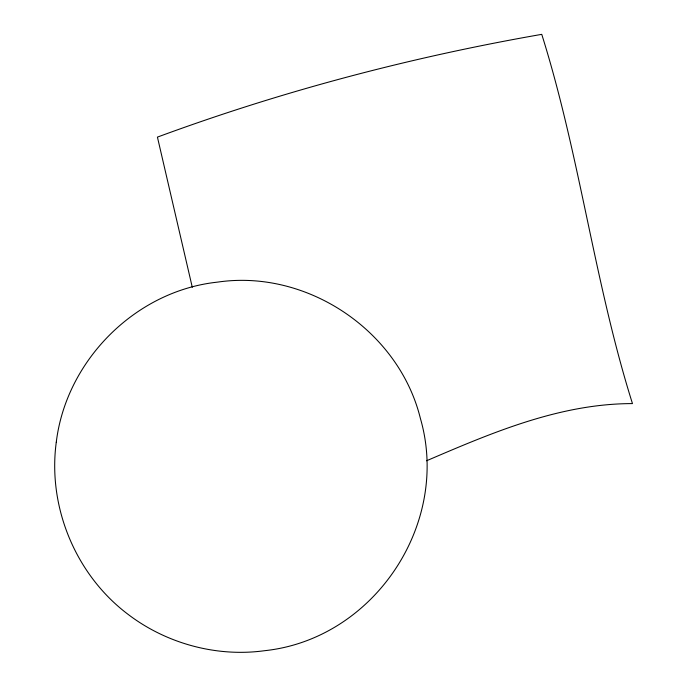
<?xml version="1.0" encoding="UTF-8"?>
<svg xmlns="http://www.w3.org/2000/svg" width="687" height="687" viewBox="0 0 687 687"><rect width="100%" height="100%" fill="white"/><g stroke="black" fill="none" stroke-linecap="round" stroke-linejoin="round"><path stroke-width="1.03" d="M426.533 460.779C492.038 432.69 559.888 403.595 632.469 403.595C594.367 282.46 579.845 155.485 541.751 34.35C410.938 57.133 282.022 91.148 157.426 137.108L192.291 287.303M56.265 442.273C47.523 507.152 75.819 575.148 128.211 614.461C166.288 643.436 216.036 657.098 263.55 650.838L265.5 650.598C374.303 638.498 450.861 523.528 420.392 418.426C398.829 330.799 307.287 269.184 218.062 282.048L216.113 282.288C134.618 291.632 66.046 361.018 56.265 442.273"/></g></svg>
